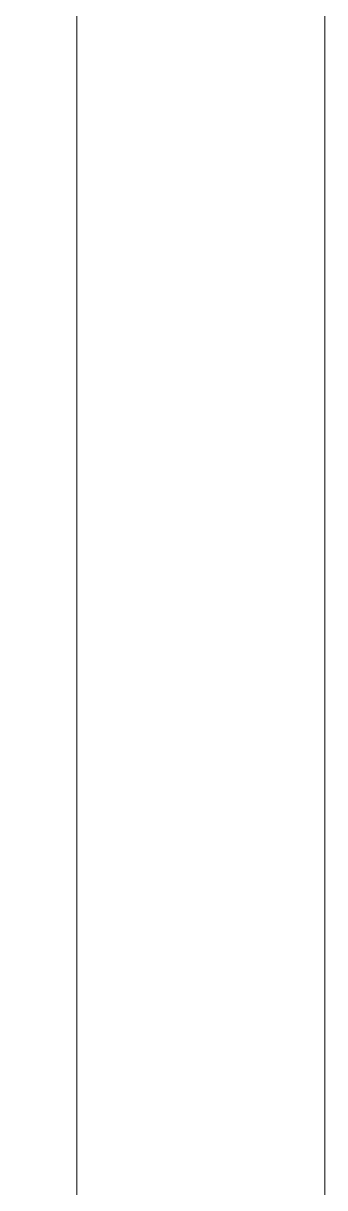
# Model space of a CAD drawing. Header units: millimetres. Extents: x -23600 to 58751, y -29611 to 36794.
# Drawn here: x 47659 to 47677.8, y -15181.5 to -15108.8 of the extents above; entities that cross this region are included whole.
import ezdxf

# ---------------------------------------------------------------- set-up
doc = ezdxf.new("R2010")
doc.units = ezdxf.units.MM
doc.layers.add('A-WALL', color=113, linetype='Continuous', lineweight=9)
doc.layers.add('A-WALL-PATT', color=111, linetype='Continuous', lineweight=25)
pattern_1 = [(0, (0, 0), (812.8, 203.2), [33.528, -576.072, 33.528, -576.072, -3251.2]), (0, (0, 0), (812.8, 203.2), [-1219.2, 33.528, -1185.672, 33.528, -576.072, -1422.4]), (0, (0, 0), (812.8, 203.2), [-3048, 33.528, -372.872, 33.528, -982.472]), (120, (304.8, 101.6), (-582.3764, 602.30545), [33.528, -576.072, 33.528, -576.072, -3251.2]), (120, (304.8, 101.6), (-582.3764, 602.30545), [-1219.2, 33.528, -1185.672, 33.528, -576.072, -1422.4]), (120, (304.8, 101.6), (-582.3764, 602.30545), [-3048, 33.528, -372.872, 33.528, -982.472]), (240, (406.4, 508), (-230.4236, -805.50545), [33.528, -576.072, 33.528, -576.072, -3251.2]), (240, (406.4, 508), (-230.4236, -805.50545), [-1219.2, 33.528, -1185.672, 33.528, -576.072, -1422.4]), (240, (406.4, 508), (-230.4236, -805.50545), [-3048, 33.528, -372.872, 33.528, -982.472])]

msp = doc.modelspace()

# ---------------------------------------------------------------- hatches: boundary and pattern name
at = {"layer": 'A-WALL-PATT', "lineweight": 9}
h = msp.add_hatch(dxfattribs=at)
h.set_pattern_fill('FP_2', color=256, style=0, pattern_type=2)
h.set_pattern_definition(pattern_1)
h.paths.add_polyline_path([(47662.301, -23206.161), (47677.801, -23206.161), (47677.801, -15054.161), (47662.301, -15054.161), (47662.301, -21049.196)], flags=0)
h = msp.add_hatch(dxfattribs=at)
h.set_pattern_fill('FP_2', color=256, style=0, pattern_type=2)
h.set_pattern_definition(pattern_1)
h.paths.add_polyline_path([(47662.301, -23206.161), (47662.301, -15069.661), (47646.801, -15069.661), (47646.801, -23206.161)], flags=0)

# ---------------------------------------------------------------- linework, layer by layer
at = {"layer": 'A-WALL'}
for p, q in [((47677.801, -23206.161), (47677.801, -15038.661)), ((47662.301, -23206.161), (47662.301, -15054.161))]:
    msp.add_line(p, q, dxfattribs=at)

doc.saveas('drawing.dxf')
